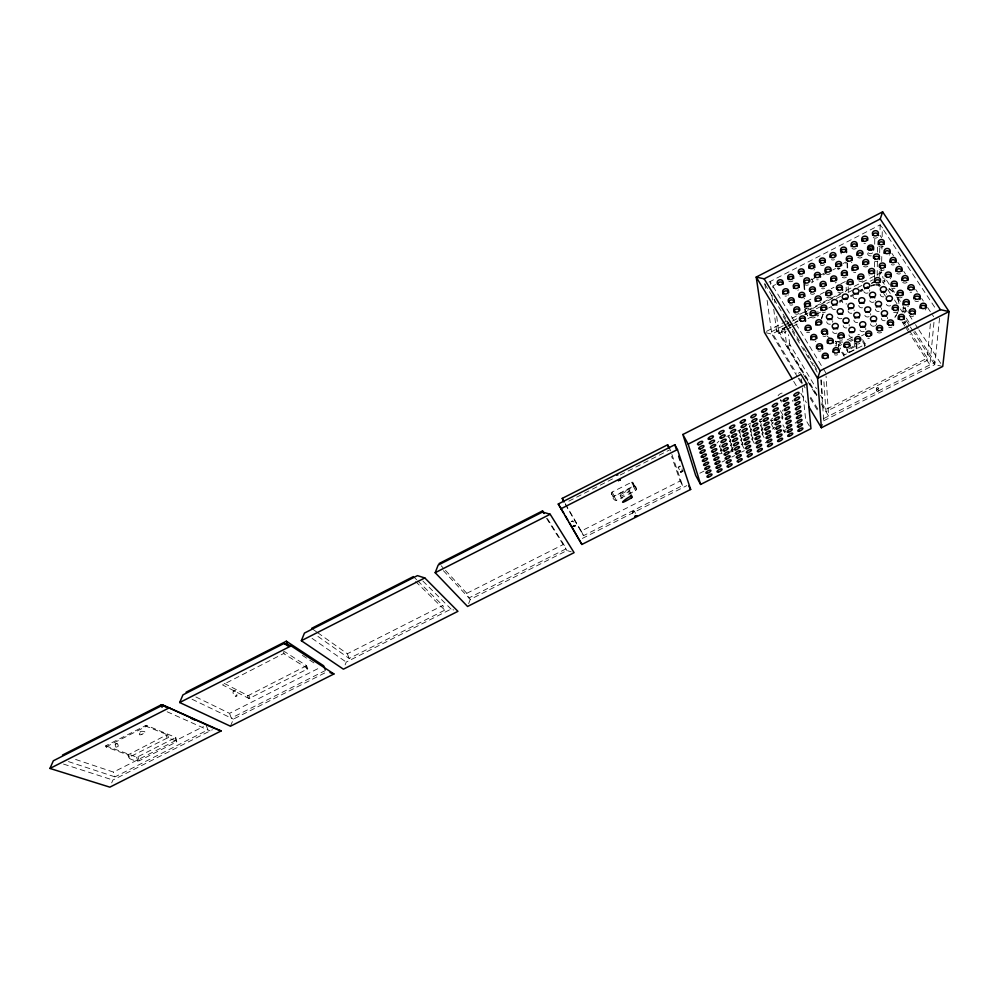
<?xml version="1.0" encoding="UTF-8"?>
<svg xmlns="http://www.w3.org/2000/svg" width="999" height="999" viewBox="0 0 999 999"><rect width="100%" height="100%" fill="white"/><g stroke="black" fill="none" stroke-linecap="round" stroke-linejoin="round"><path stroke-width="0.75" stroke-dasharray="5 3.75" d="M680.207 466.333C674.525 470.604 682.704 461.138 682.117 469.855M874.362 279.058L874.412 274.513M874.487 266.945L874.55 260.876M874.712 244.218L874.774 236.638M877.172 275.462L877.359 261.463M877.484 252.135L877.572 245.916M876.548 390.547C875.062 384.54 881.98 388.836 877.959 391.546C874.824 391.096 878.121 389.285 878.883 388.336M879.295 276.536L879.407 269.83M879.682 252.872L879.794 246.116M880.057 229.758L880.194 221.903M881.53 269.305L880.144 276.411M881.68 261.538L881.805 255.332M881.917 249.113L881.98 246.016M882.154 236.688L882.329 227.372M882.766 282.355L884.802 281.793L884.952 277.11M785.164 329.27C778.433 329.295 782.105 336.675 786.138 331.268M782.379 333.191L781.443 331.256M783.191 316.433L817.194 372.078M307.792 668.643L283.566 653.571L222.54 684.902L249.088 698.551L307.717 668.88L306.606 665.709L284.315 651.473M115.06 744.33C116.146 741.383 119.955 745.853 117.457 747.102C114.548 748.201 114.548 743.731 117.17 743.481M115.959 747.227L118.144 746.465M902.871 312.212L903.233 307.105M904.058 312.987L905.269 312.175L905.381 307.08M903.009 322.227C903.233 325.1 907.142 322.115 905.381 320.042M930.369 323.851L927.06 360.464L825.923 411.625L823.738 379.108M933.965 322.377L929.919 364.872L910.114 334.278M939.559 318.094L934.777 364.61L823.738 420.741L821.852 426.348M882.492 277.21L882.854 276.436M902.834 311.925L904.095 310.839L905.306 311.9M905.544 307.617L904.27 308.716L903.046 307.655M862.612 339.697L865.047 343.644L864.722 344.618L845.166 354.558L843.905 354.096L840.072 347.914M849.275 352.36L856.655 348.451L855.831 343.356L856.618 345.654L849.212 349.575L849.275 352.36L847.926 352.21L846.977 349.712M835.439 341.67L836.625 342.744L835.364 343.843M838.486 346.803L838.573 344.43L841.707 342.682M817.931 311.463L817.831 316.408M798.501 373.301L799.662 372.302L800.736 373.301M168.569 737.749L167.582 734.852L166.408 735.014L127.972 754.907L106.244 747.015L105.832 745.729L146.241 725.299L175.812 737.462L176.798 741.758L139.286 760.751C137.1 761.862 126.561 758.403 129.37 757.167L167.682 737.824L177.135 741.283M106.106 746.852L146.316 726.335L167.582 734.852M468.643 603.646L470.267 599.4L566.957 550.536L571.228 551.81M345.105 664.922L346.241 662.087L451.061 609.103L453.808 610.002M140.135 731.43C154.146 730.094 131.643 740.247 142.295 730.681M632.779 482.067L634.09 486.513L613.099 496.753L633.566 485.964C635.576 484.64 637.762 489.81 635.564 490.571L616.233 500.374C613.723 501.336 609.815 493.531 612.112 492.07L632.117 481.98L634.752 485.839M230.457 726.223L233.404 719.118L327.335 671.653M111.688 782.879L112.912 780.032L212.425 729.732M237.125 695.766C235.764 697.514 233.966 695.841 236.688 695.529C238.811 688.823 228.846 689.298 235.102 696.565M804.482 284.79L804.882 291.171M838.036 268.506L838.049 269.168L839.485 268.544M811.65 281.943L813.211 281.606L811.712 282.854M882.766 280.856L884.24 280.632L884.852 281.518M845.279 291.783L846.253 290.784L846.028 283.167M782.891 417.045L781.942 418.019L783.066 417.907M105.782 745.853L136.963 757.23L175.812 737.462M224.188 683.366L248.027 695.679L306.606 665.709M620.966 494.355C617.107 501.66 642.981 481.131 620.966 494.355L622.764 497.952M785.426 431.168L784.465 432.092L785.539 432.005M769.018 282.105L880.144 224.837L936.45 309.89M775.574 284.553L772.814 285.976L773.201 289.036M811.663 279.658L814.41 278.246M821.278 274.725L824.013 273.314M843.231 263.436L845.978 262.025L846.528 262.887L842.419 265.01M823.201 274.887L825.936 273.476M832.804 269.942L835.551 268.531M806.418 301.436L813.298 297.902M820.179 294.368L824.312 292.245M831.205 288.711L833.953 287.3M840.846 283.766L845.479 281.468M786.475 321.104L764.435 332.392L771.802 334.103L786.95 326.348M791.982 318.281L881.48 272.415L883.178 275.025M804.595 309.041L805.182 312.188L811.313 309.19M812.674 308.491L842.557 293.182M783.253 325.736L771.478 331.768L796.328 373.201M784.627 325.037L798.438 317.957M804.657 314.772L808.104 313.012M816.383 308.766L819.854 306.993M826.772 303.446L829.532 302.035M836.45 298.489L840.596 296.366M848.139 292.495L852.284 290.372M857.804 287.55L861.937 285.427M870.229 281.181L872.989 279.77M787.662 325.986L797.976 320.704M871.59 282.992L874.35 281.593M786.912 326.885L778.596 331.156L816.982 394.88M788.298 326.173L792.469 324.038M793.855 323.339L798.014 321.203M871.553 283.541L875.711 281.406M839.522 300.899L842.219 299.525M859.764 290.534L862.474 289.148M839.547 301.436L842.244 300.05M850.336 295.904L853.034 294.53M859.777 291.071L862.474 289.685M791.333 327.123L778.895 333.504L776.535 315.097M792.719 326.423L799.637 322.877M807.929 318.631L810.689 317.22M817.607 313.674L820.379 312.262M828.671 308.004L831.43 306.593M839.734 302.347L842.494 300.936A3.034 2.635 -9.5 0 0 846.777 303.808M850.798 296.678L853.558 295.267M860.476 291.72L863.236 290.309M871.54 286.064L874.3 284.653M816.683 395.604L786.937 346.154L786.625 345.317L789.61 343.781L788.573 334.64M787.2 346.653L790.197 345.117L816.533 388.761M847.127 339.922L852.547 337.163M841.782 344.555L839.073 345.929L838.998 344.068M848.526 341.121L852.584 339.048M850.586 341.408L853.321 340.01M861.538 335.839L864.272 334.44M848.8 348.639L854.632 345.704L855.881 346.166M568.831 501.136L591.058 489.835M592.444 489.135L613.286 478.533M620.229 475L670.242 449.587L682.579 485.564L583.516 535.676L564.672 503.259M748.051 424.5L750.773 423.126M726.822 436.476L729.545 435.102M737.699 430.956L740.421 429.582M759.465 419.917L762.187 418.531M730.057 451.248L732.791 449.85M730.569 452.16L733.316 450.761M565.272 503.621L581.206 531.068L680.119 480.994L671.628 456.368M699.824 473.226L703.995 471.116M722.102 461.963L724.887 460.551M731.842 457.03L734.627 455.619M741.595 452.097L744.38 450.686M783.353 430.956L786.138 429.558M75.587 759.44L113.461 772.09L203.434 726.573M195.904 696.977L229.558 713.348L319.48 667.856M317.769 632.742L347.315 653.771L442.769 605.481L444.83 610.127L349.225 658.466L317.407 636.026M466.808 593.319L563.661 544.318L565.921 548.913L468.906 597.951L466.808 593.319L441.146 565.734M582.367 538.424L686.788 485.626M325.499 670.454L231.281 718.094L229.558 713.348M823.576 418.643L935.014 362.3L914.759 331.106M857.954 334.403L859.502 334.752M835.014 345.879L836.225 345.866M884.04 278.172L882.854 277.947M904.132 321.478L905.256 322.465M942.731 366.458L934.777 364.61L913.748 332.205M632.392 512.15C637.1 510.889 629.47 510.539 633.503 514.373M63.499 764.073L112.912 780.032M68.419 761.6L117.52 777.697M167.158 711.775L210.102 730.906M192.058 699.25L233.404 719.118M302.41 655.394L315.234 663.761M312.05 638.361L346.241 662.087M143.294 733.666L141.159 734.502M312.837 629.233L316.533 631.868M572.864 520.754C568.081 522.789 574.737 519.58 574.05 523.126M233.229 691.62L235.327 690.796M415.596 581.493L444.83 610.127M413.436 576.573L416.695 579.782M417.782 580.856L442.769 605.481M422.864 581.018L451.061 609.103M443.419 570.704L470.267 599.4M817.894 314.91L818.218 315.659M841.682 352.247L844.143 356.156M879.969 235.289L881.667 237.862M891.882 253.346L893.581 255.919M897.826 262.362L899.537 264.947M903.783 271.391L905.481 273.976M915.696 289.448L917.394 292.033M921.652 298.476L923.351 301.061M927.596 307.505L933.64 316.658M886.575 280.244L890.833 286.775M891.682 288.087L896.79 295.916M897.639 297.227L903.596 306.368M904.445 307.68L914.659 323.351M915.509 324.65L918.056 328.571M918.918 329.882L941.882 365.147M882.679 281.73L884.365 284.328M887.736 289.523L890.271 293.431M894.492 299.925L897.027 303.821M900.399 309.016L902.097 311.613M906.318 318.119L909.689 323.314M906.18 320.542L909.54 325.724M910.389 327.023L912.911 330.919M877.934 281.993L880.444 285.864M903.858 321.99L905.531 324.575M906.368 325.861L908.878 329.732M909.714 331.031L927.272 358.129L825.786 409.49L821.777 402.847M877.734 284.265L879.42 286.863M883.628 293.356L885.539 296.316M902.147 321.965L905.881 327.734M906.355 328.471L909.714 333.666M546.515 518.331L566.957 550.536M547.402 518.631L563.661 544.318M862.624 341.583L865.084 345.779L865.084 343.893M811.538 278.883L813.174 281.493M805.881 311.975C810.876 322.178 803.271 309.902 806.293 307.804M804.857 311.988L806.243 314.248M804.907 312.1L806.293 314.36M825.886 372.977L770.104 281.543L770.716 286.164M764.909 284.228L800.349 342.57M803.571 347.864L813.236 363.786M814.048 365.11L818.069 371.74M820.516 395.379L822.614 398.564L821.228 378.883M776.348 329.283L816.558 396.054M821.378 404.071L828.621 416.096L826.073 376.061M799.537 378.546L805.144 387.899M810.751 397.252L817.969 409.278M797.364 376.76L771.802 334.103L767.02 299.563M798.164 378.097L801.36 383.416M810.152 398.089L818.144 411.413M793.706 381.393L796.865 386.688M800.823 393.306L806.355 402.585M809.44 426.111L805.631 419.692L802.397 387.962M780.394 400.149L781.505 402.035M780.394 410.764L783.291 415.696M782.904 424.912L784.327 427.335M783.091 429.757L784.515 432.192M770.891 420.454L772.964 424.013M774.375 429.533L771.64 424.812A2.897 1.024 -29.6 0 0 772.926 424.862M761.488 419.168A2.935 1.049 -29.5 0 0 759.74 421.191L761.812 424.787M760.514 425.512L763.261 430.269M761.275 429.77L763.311 433.316M762.025 433.966L764.048 437.487M749.375 426.461L751.435 430.045M790.197 345.117L789.61 343.781M751.585 433.116L750.212 430.731A2.897 1.036 -29.3 0 1 751.922 428.746M751.048 434.952L753.084 438.499M751.872 439.11L754.557 443.806M739.023 431.718L740.384 434.115M739.934 435.951L741.97 439.523M740.833 440.122L742.856 443.681M741.733 444.243L744.405 448.951M728.671 436.963L730.706 440.559M729.67 441.158L731.68 444.73M730.644 445.292L733.316 450.037M731.605 449.375L732.929 451.723M719.405 446.353L722.077 451.136M720.454 450.462L721.778 452.834M678.146 467.37L679.42 469.717M680.119 480.994L682.579 485.564M634.452 485.926L636.413 489.672M631.58 482.192L633.566 485.964M633.603 486.825L635.564 490.571M629.32 490.584L631.356 494.555M628.134 490.721L629.907 494.318M634.29 511.076L635.489 513.374M620.117 495.254L621.89 498.651M612.112 492.07L614.06 495.854M614.298 496.615L616.233 500.374M611.276 492.982L615.034 500.511M581.206 531.068L583.516 535.676M347.315 653.771L349.225 658.466M306.031 666.433L307.155 669.293M283.391 651.635L284.153 653.608M248.813 695.404L249.887 698.276M247.44 695.666L248.514 698.538M206.206 725.162L207.892 729.919L115.01 776.885L113.461 772.09M175.262 738.061L176.573 741.882M166.159 735.127L167.145 738.036M146.628 725.349L146.965 726.335M145.142 725.624L145.479 726.623M138.012 756.905L139.286 760.751M136.588 757.205L137.862 761.038M128.409 754.245L129.37 757.167M127.872 754.844L128.933 757.829M106.356 745.329L106.681 746.328M105.919 746.016L106.244 747.015M764.797 283.441L765.746 290.359M771.915 295.404L772.527 300.025M773.738 309.253L776.66 331.618M774.575 299.775L774.974 302.834M878.845 390.559L876.573 388.336M784.64 328.596L786.625 345.317M838.398 344.93L838.611 347.302M787.012 320.929L787.362 323.976M801.473 378.896L802.247 386.451M803.82 284.24L804.345 290.372M820.791 379.907L823.738 420.741M836.625 342.744L836.737 345.454M843.905 354.096L843.98 355.944M847.676 349.225L847.751 351.998M846.865 347.927L846.952 350.711M847.577 262.899L847.726 268.856M848.188 286.701L848.338 292.657M847.065 263.511L847.177 267.944M854.295 343.007L854.357 345.804M856.78 345.154L856.83 347.952M856.643 344.655L856.692 347.452M856.193 346.029L856.23 348.826M864.485 344.78L864.497 346.653M864.947 343.394L864.947 345.279M871.278 255.819A3.034 2.585 -9.4 0 1 867.994 252.085M792.894 280.919A2.985 2.585 -12.8 0 1 788.698 280.994M802.784 275.924A2.997 2.585 -12.4 0 1 799.812 275.974M814.46 269.518A2.997 2.585 -12 0 1 813.96 270.067M824.525 264.635A3.009 2.585 -11.5 0 1 820.291 264.723M818.206 279.72A3.009 2.597 -11.5 0 1 816.658 279.745M808.366 284.877A2.997 2.597 -11.9 0 1 804.782 284.528M798.438 289.885A2.997 2.61 -12.4 0 1 797.801 290.309M788.386 294.755A2.985 2.61 -12.9 0 1 787.886 295.304M786.525 296.004A2.985 2.61 -12.9 0 1 784.977 296.029M830.169 273.564A3.022 2.597 -11.1 0 1 825.923 273.651M840.134 268.544A3.022 2.597 -10.7 0 1 837.125 268.606M834.452 259.628A3.009 2.585 -11.1 0 1 831.455 259.69M841.42 253.846A3.022 2.585 -10.7 0 1 840.958 253.321M856.268 248.301A3.022 2.585 -10.3 0 1 852.01 248.401M851.897 262.1A3.034 2.597 -10.3 0 1 851.398 262.662M865.496 243.544A3.034 2.585 -10 0 1 863.935 243.581M862.025 257.193A3.034 2.597 -9.9 0 1 857.754 257.292M877.871 261.089A3.059 2.61 -9.1 0 1 874.824 261.164M877.497 237.375A3.034 2.585 -9.6 0 1 873.213 237.475M883.328 246.241A3.047 2.597 -9.2 0 1 878.571 245.816M889.709 254.62A3.059 2.61 -8.7 0 1 889.21 255.17M894.342 264.66A3.072 2.622 -8.2 0 1 891.283 264.585M900.436 273.639A3.084 2.647 -7.7 0 1 896.727 273.289M890.708 278.296A3.072 2.647 -8.1 0 1 890.159 278.833M884.177 269.83A3.072 2.635 -8.6 0 1 879.882 269.568M867.831 266.146A3.047 2.61 -9.4 0 1 863.536 266.233M855.781 272.327A3.034 2.61 -9.8 0 1 853.496 272.115M846.503 277.098A3.034 2.622 -10.2 0 1 842.232 277.173M836.363 282.005A3.022 2.622 -10.6 0 1 835.226 282.979M824.587 288.436A3.022 2.622 -11 0 1 821.59 288.486M814.622 293.456A3.009 2.622 -11.5 0 1 810.376 293.531M804.507 298.351A3.009 2.622 -11.9 0 1 804.008 298.901M792.781 304.77A2.997 2.622 -12.4 0 1 789.797 304.807M799 313.424A3.009 2.635 -11.9 0 1 794.767 313.486M808.99 308.416A3.022 2.635 -11.4 0 1 805.981 308.454M820.766 301.973A3.022 2.635 -11 0 1 820.266 302.535M830.918 297.065A3.034 2.635 -10.5 0 1 826.648 297.14M840.209 292.307A3.034 2.635 -10.1 0 1 837.924 292.083M862.487 280.981A3.047 2.635 -9.3 0 1 858.79 280.831M869.392 275.262A3.059 2.635 -8.9 0 1 868.905 274.737M879.12 284.528A3.072 2.647 -8.4 0 1 876.073 284.815M869.654 289.86A3.047 2.635 -8.7 0 1 869.617 291.233M868.156 292.869A3.047 2.635 -8.7 0 1 863.648 290.647M856.717 298.614A3.047 2.635 -9.1 0 1 852.984 296.116M835.376 309.54A3.034 2.635 -10 0 1 831.668 307.03M825.311 312.088A3.034 2.647 -10.5 0 1 822.289 312.125M815.271 317.12A3.034 2.647 -10.9 0 1 811.013 317.17M809.615 332.217A3.034 2.672 -10.9 0 1 806.593 332.255M832.679 320.854A3.034 2.66 -9.9 0 1 832.629 322.24M830.431 324.151A3.034 2.66 -9.9 0 1 826.847 320.916M841.857 318.406A3.047 2.66 -9.4 0 1 837.387 316.159M851.81 313.224A3.047 2.66 -9 0 1 848.076 310.689M854.07 309.927A3.047 2.66 -9 0 1 854.145 310.614M862.524 307.742A3.059 2.66 -8.6 0 1 858.89 304.533M875.474 300.349A3.059 2.647 -8.2 0 1 875.149 300.986M874 301.985A3.059 2.647 -8.2 0 1 869.48 299.75M883.74 296.828A3.072 2.647 -7.8 0 1 880.419 293.344M886.3 293.706A3.072 2.647 -7.8 0 1 886.313 294.393M895.054 288.486A3.084 2.66 -7.6 0 1 892.706 288.399M907.067 282.305A3.097 2.66 -7.2 0 1 902.696 282.38M911.687 292.183A3.109 2.672 -6.7 0 1 910.089 292.207M902.247 297.003A3.097 2.672 -7 0 1 897.864 297.078M890.671 305.657A3.084 2.672 -7.3 0 1 886.563 302.06M881.393 308.129A3.072 2.672 -7.7 0 1 881.368 309.515M879.145 311.438A3.072 2.672 -7.7 0 1 875.474 308.204M870.629 313.624A3.072 2.672 -8.1 0 1 870.591 315.01M869.118 316.646A3.072 2.672 -8.1 0 1 864.722 313.698M857.629 322.415A3.059 2.672 -8.5 0 1 853.858 319.867M836.9 333.092A3.047 2.672 -9.3 0 1 832.429 330.806M826.036 336.014A3.047 2.685 -9.8 0 1 822.989 336.039M815.946 341.059A3.047 2.685 -10.3 0 1 815.296 341.496M821.016 350.824A3.059 2.697 -9.8 0 1 817.969 350.836M842.582 339.822A3.072 2.697 -8.8 0 1 839.522 339.847M852.696 337.163A3.072 2.685 -8.3 0 1 848.925 334.59M865.733 328.346A3.072 2.685 -7.9 0 1 865.696 329.745M864.222 331.393A3.072 2.685 -7.9 0 1 859.814 328.409M876.61 323.551A3.084 2.685 -7.5 0 1 876.16 324.9M875.661 325.462A3.084 2.685 -7.5 0 1 875.012 325.899M874.262 326.173A3.084 2.685 -7.5 0 1 870.466 323.614M887.324 317.345A3.084 2.685 -7.1 0 1 887.299 318.731M885.064 320.667A3.084 2.685 -7.1 0 1 881.255 318.107M896.752 312.212A3.109 2.697 -6.8 0 1 893.643 312.262M908.778 305.669A3.109 2.685 -6.5 0 1 907.629 306.681M918.518 301.124A3.122 2.685 -6.2 0 1 914.759 300.749M925.786 309.403A3.134 2.71 -5.6 0 1 925.274 309.965M913.685 315.971A3.122 2.71 -5.9 0 1 910.564 316.009M891.882 327.073A3.109 2.71 -6.6 0 1 888.773 327.11M881.642 332.18A3.109 2.71 -7 0 1 877.259 332.217M869.367 338.424A3.097 2.71 -7.4 0 1 867.769 338.436M859.914 343.231A3.084 2.71 -7.8 0 1 855.556 343.269M837.587 354.707A3.072 2.71 -8.7 0 1 834.515 354.72M898.725 308.753A24.176 20.967 -7.9 0 1 897.389 313.224M896.315 315.359A24.176 20.967 -7.9 0 1 894.979 317.382M869.217 286.238A24.176 20.967 -7.9 0 1 879.557 285.702M889.06 289.011A24.176 20.967 -7.9 0 1 895.953 295.554M896.74 296.89A24.176 20.967 -7.9 0 1 898.925 304.171M840.221 342.357A24.026 20.991 -9 0 1 835.276 341.096M829.794 338.236A24.026 20.991 -9 0 1 827.035 335.914M821.628 319.081A24.026 20.991 -9 0 1 824.088 312.55M849.15 324.588A3.059 2.672 -8.9 0 1 849.1 325.974M846.89 327.897A3.059 2.672 -8.9 0 1 843.268 324.65M872.664 252.859A3.034 2.597 -9.5 0 1 867.919 252.422M897.414 312.699A24.188 20.979 -7.9 0 1 893.431 318.756M871.777 285.19A24.188 20.979 -7.9 0 1 879.57 285.165M889.073 288.461A24.188 20.979 -7.9 0 1 895.966 295.017M898.001 299.163A24.188 20.979 -7.9 0 1 898.938 303.634M842.781 342.12A24.038 21.004 -9 0 1 835.251 340.584M821.59 318.556A24.038 21.004 -9 0 1 824.063 312.025M778.096 395.791A3.009 1.099 -30.1 0 1 780.893 393.456A3.009 1.099 -30.1 0 1 783.366 393.431M793.006 401.373A2.997 1.074 -30.1 0 1 792.869 400.237M782.929 411.201A2.972 1.061 -29.9 0 1 783.016 409.965M761.675 421.553A2.96 1.061 -29.5 0 1 761.675 421.241M773.039 420.866A2.947 1.036 -29.6 0 1 773.001 419.98M761.85 421.278A2.935 1.049 -29.5 0 1 759.74 421.191M750.286 426.835A2.922 1.049 -29.4 0 1 750.486 424.862M740.509 431.98A2.922 1.049 -29.2 0 1 739.01 431.568A2.922 1.049 -29.2 0 1 740.721 429.707M729.145 437.312A2.91 1.049 -29 0 1 729.258 435.826M720.341 446.703A2.885 1.036 -28.8 0 1 720.466 444.817M730.594 441.508A2.897 1.036 -29 0 1 730.731 439.597M740.396 436.301A2.897 1.036 -29.2 0 1 740.521 434.827M751.685 431.006A2.897 1.036 -29.3 0 1 750.661 431.093M761.962 425.786A2.91 1.036 -29.5 0 1 761.638 423.926M772.677 420.442A2.91 1.036 -29.6 0 1 770.816 420.192A2.91 1.036 -29.6 0 1 772.789 418.131M794.193 414.41A2.935 1.024 -29.9 0 1 794.242 414.086M771.503 424.587A2.897 1.024 -29.6 0 1 773.238 422.589M762.712 430.032A2.885 1.024 -29.4 0 1 761.263 429.62A2.885 1.024 -29.4 0 1 762.986 427.784M751.947 435.314A2.885 1.024 -29.3 0 1 751.648 433.828M741.745 440.484A2.872 1.024 -29.1 0 1 741.92 438.573M721.952 450.686A2.86 1.024 -28.8 0 1 721.503 448.926M733.079 449.612A2.847 1.011 -28.9 0 1 731.593 449.225A2.847 1.011 -28.9 0 1 733.254 447.44M743.181 444.48A2.86 1.011 -29.1 0 1 742.806 442.719M752.759 439.46A2.86 1.011 -29.2 0 1 752.959 437.574M762.899 434.328A2.872 1.011 -29.4 0 1 763.124 432.417M795.341 423.276A2.885 0.999 -29.8 0 1 795.504 422.34M765.496 442.857A2.847 0.987 -29.3 0 1 765.409 442.332M782.005 416.221A22.802 8.104 -29.4 0 1 781.78 418.306M774.725 427.222A22.802 8.104 -29.4 0 1 772.364 429.108M765.734 415.534A22.802 8.104 -29.4 0 1 773.825 413.311M722.077 453.496A22.677 8.104 -29 0 1 718.781 453.758M717.045 443.057A22.677 8.104 -29 0 1 718.943 441.158M731.555 445.641A2.872 1.024 -28.9 0 1 731.705 443.756M781.73 400.224A3.009 1.086 -30 0 1 780.319 399.55M781.805 415.534A22.815 8.092 -29.4 0 1 782.317 419.218"/><path stroke-width="1.5" d="M792.12 378.746L764.435 332.392L756.218 277.085L764.16 278.833L880.231 218.968L882.629 211.85L949.05 311.563L942.731 366.458L821.39 427.747L808.728 406.556M882.629 211.85L756.218 277.085L817.594 378.359L949.05 311.563L940.421 309.678L820.142 370.841L817.594 378.359L821.39 427.747M435.189 572.689L438.161 565.084L542.519 512.025L550.174 514.248L574.088 552.659L467.557 606.468L435.189 572.689L550.174 514.248M301.336 640.709L304.445 633.079L417.445 575.624L424.812 577.959L457.942 611.326L343.406 669.18L301.336 640.709L424.812 577.959M179.695 702.522L182.942 694.879L284.078 643.443L291.134 645.891L333.941 673.963L230.457 726.223L179.695 702.522L291.134 645.891M49.95 768.443L53.334 760.788L162.862 705.082L221.116 730.943L109.853 787.15L49.95 768.443L169.643 707.629M869.992 250.175C874.712 249.887 867.906 246.641 869.954 250.274M631.68 497.714C635.689 490.459 609.427 510.926 631.68 497.714L630.494 495.454M843.593 299.363L846.29 297.977M865.171 288.311L867.869 286.925M682.866 434.49L801.011 374.363L806.73 383.878L810.963 428.671L700.624 484.44L695.654 475.349L682.866 434.49L688.161 444.13L700.624 484.44M564.06 502.035L562.237 498.389L667.632 444.78L669.58 448.376M62.475 755.069L161.214 704.844L168.244 708.029M186.089 692.195L286.351 641.208L323.626 665.759L325.037 669.28M311.601 628.359L413.436 576.573M439.085 563.523L542.519 510.914L544.143 513.486M558.279 503.996L674.837 444.73L677.472 449.562L690.659 489.473L581.88 544.455L558.279 503.996L563.811 513.286M560.714 508.903L677.472 449.562M688.161 444.13L806.73 383.878M616.633 475.087L617.882 474.95M329.97 672.577L333.941 673.963M216.034 729.033L221.116 730.943M162.862 705.082L214.76 728.558M190.734 718.181L194.955 720.092M284.078 643.443L288.286 646.191L286.351 641.208M880.231 218.968L940.421 309.678M764.16 278.833L820.142 370.841M565.384 515.946L567.744 519.93M569.33 522.577L581.88 544.455M562.237 498.389L563.761 500.998M688.798 486.051L690.659 489.473M542.519 510.914L543.706 513.349M667.632 444.78L668.631 447.677M161.214 704.844L162.075 707.379M674.837 444.73L676.261 449.038M678.646 456.218L680.082 460.514M867.557 249.425A3.047 2.597 -9.5 0 1 871.053 246.753A3.047 2.597 -9.5 0 1 873.501 249.962M777.447 284.29A2.985 2.585 -13.3 0 1 783.316 284.053M787.911 279.158A2.985 2.585 -12.8 0 1 793.78 278.371M798.563 273.077A2.997 2.585 -12.4 0 1 804.295 272.964M808.953 268.331A2.997 2.585 -12 0 1 814.834 267.532M819.617 262.225A3.009 2.585 -11.5 0 1 825.386 262.1M814.547 277.26A3.009 2.597 -11.5 0 1 817.644 274.575A3.009 2.597 -11.5 0 1 820.529 277.135M804.058 283.366A2.997 2.597 -11.9 0 1 809.602 281.268M793.431 288.112A2.997 2.61 -12.4 0 1 799.325 287.325M782.966 294.205A2.985 2.61 -12.9 0 1 785.226 290.959A2.985 2.61 -12.9 0 1 788.773 292.757M825.199 272.49A3.022 2.597 -11.1 0 1 827.434 269.243A3.022 2.597 -11.1 0 1 831.043 271.016M835.713 266.371A3.022 2.597 -10.7 0 1 841.645 265.572M830.044 257.467A3.009 2.585 -11.1 0 1 835.676 256.044M840.609 252.035A3.022 2.585 -10.7 0 1 844.093 249.375A3.022 2.585 -10.7 0 1 846.49 252.56M851.185 246.578A3.022 2.585 -10.3 0 1 854.27 243.906A3.022 2.585 -10.3 0 1 857.204 246.441M846.44 260.24A3.034 2.597 -10.3 0 1 852.259 260.115M861.775 241.134A3.034 2.585 -10 0 1 867.719 240.309M856.93 255.457A3.034 2.597 -9.9 0 1 862.599 254.021M873.488 258.242A3.059 2.61 -9.1 0 1 877.259 256.306A3.059 2.61 -9.1 0 1 879.332 259.465M872.502 234.99A3.034 2.585 -9.6 0 1 878.433 235.514M878.196 244.518A3.047 2.597 -9.2 0 1 881.293 241.845A3.047 2.597 -9.2 0 1 884.265 244.368M884.04 253.434A3.059 2.61 -8.7 0 1 887.162 250.749A3.059 2.61 -8.7 0 1 890.146 253.296M889.947 262.275A3.072 2.622 -8.2 0 1 893.206 259.703A3.072 2.622 -8.2 0 1 896.053 262.4M895.866 271.428A3.084 2.647 -7.7 0 1 899 268.719A3.084 2.647 -7.7 0 1 902.022 271.303M885.289 276.099A3.072 2.647 -8.1 0 1 891.233 276.985M879.432 266.983A3.072 2.635 -8.6 0 1 885.301 267.332M862.699 264.398A3.047 2.61 -9.4 0 1 868.693 263.586M852.135 270.542A3.034 2.61 -9.8 0 1 854.37 267.282A3.034 2.61 -9.8 0 1 858.016 269.068M841.408 275.337A3.034 2.622 -10.2 0 1 844.517 272.64A3.034 2.622 -10.2 0 1 847.452 275.212M830.868 281.468A3.022 2.622 -10.6 0 1 833.116 278.209A3.022 2.622 -10.6 0 1 836.737 279.995M820.179 286.238A3.022 2.622 -11 0 1 826.111 285.452M809.702 290.996A3.009 2.622 -11.5 0 1 815.496 290.896M798.988 297.115A3.009 2.622 -11.9 0 1 804.894 296.341M788.548 301.86A2.997 2.622 -12.4 0 1 794.38 302.46M794.043 312.3A3.009 2.635 -11.9 0 1 799.612 310.214M804.919 307.505A3.022 2.635 -11.4 0 1 804.657 306.868M804.582 306.181A3.022 2.635 -11.4 0 1 807.691 303.484A3.022 2.635 -11.4 0 1 810.589 306.094M815.271 301.411A3.022 2.635 -11 0 1 817.532 298.139A3.022 2.635 -11 0 1 821.141 299.962M825.836 295.279A3.034 2.635 -10.5 0 1 831.792 294.493M836.613 289.136A3.034 2.635 -10.1 0 1 840.384 287.2A3.034 2.635 -10.1 0 1 842.407 290.397M847.152 284.353A3.047 2.635 -9.7 0 1 850.274 281.656A3.047 2.635 -9.7 0 1 853.221 284.24M857.829 279.033A3.047 2.635 -9.3 0 1 863.773 277.922M868.631 272.739A3.059 2.635 -8.9 0 1 874.612 273.227M874.425 281.98A3.072 2.647 -8.4 0 1 880.481 282.105M864.597 288.761A3.047 2.635 -8.7 0 1 868.281 288.286M853.92 294.23A3.047 2.635 -9.1 0 1 858.216 294.156M843.905 299.263A3.034 2.635 -9.5 0 1 846.927 299.213M832.617 305.132A3.034 2.635 -10 0 1 836.887 305.082M820.941 310.527A3.034 2.647 -10.5 0 1 823.201 307.242A3.034 2.647 -10.5 0 1 826.835 309.066M810.201 315.297A3.034 2.647 -10.9 0 1 813.323 312.6A3.034 2.647 -10.9 0 1 816.233 315.222M799.687 320.067A3.022 2.647 -11.4 0 1 803.458 318.132A3.022 2.647 -11.4 0 1 805.444 321.378M805.182 329.945A3.034 2.672 -10.9 0 1 811.151 329.195M815.946 325.174A3.047 2.66 -10.4 0 1 821.565 323.077M827.671 319.717A3.034 2.66 -9.9 0 1 831.942 319.668M838.336 314.26A3.047 2.66 -9.4 0 1 842.619 314.21M848.526 309.353A3.047 2.66 -9 0 1 852.696 308.329M859.714 303.334A3.059 2.66 -8.6 0 1 864.023 303.271M870.429 297.852A3.059 2.647 -8.2 0 1 874.749 297.789M881.355 292.207A3.072 2.647 -7.8 0 1 885.077 292.008M891.033 286.214A3.084 2.66 -7.6 0 1 894.38 283.316A3.084 2.66 -7.6 0 1 897.127 286.451M901.835 280.519A3.097 2.66 -7.2 0 1 904.969 277.797A3.097 2.66 -7.2 0 1 908.004 280.407M907.954 288.961A3.109 2.672 -6.7 0 1 914.035 289.56M897.002 295.192A3.097 2.672 -7 0 1 900.149 292.457A3.097 2.672 -7 0 1 903.196 295.092M887.699 301.061A3.084 2.672 -7.3 0 1 890.783 301.024M876.298 306.993A3.072 2.672 -7.7 0 1 880.631 306.943M866.195 312.05A3.072 2.672 -8.1 0 1 869.255 312.013M854.819 317.969A3.059 2.672 -8.5 0 1 859.128 317.919M833.391 328.908A3.047 2.672 -9.3 0 1 837.674 328.858M821.69 333.017A3.047 2.685 -9.8 0 1 825.486 331.081A3.047 2.685 -9.8 0 1 827.522 334.365M810.913 339.885A3.047 2.685 -10.3 0 1 813.198 336.576A3.047 2.685 -10.3 0 1 816.832 338.449M816.533 348.501A3.059 2.697 -9.8 0 1 820.092 345.791A3.059 2.697 -9.8 0 1 822.502 349.163M827.297 343.019A3.059 2.697 -9.3 0 1 830.456 340.284A3.059 2.697 -9.3 0 1 833.403 342.969M838.149 338.224A3.072 2.697 -8.8 0 1 840.821 334.815A3.072 2.697 -8.8 0 1 844.192 337.462M849.887 332.679A3.072 2.685 -8.3 0 1 853.583 332.217M860.639 327.197A3.072 2.685 -7.9 0 1 864.972 327.148M871.415 321.703A3.084 2.685 -7.5 0 1 875.761 321.653M882.204 316.196A3.084 2.685 -7.1 0 1 886.563 316.146M892.269 309.24A3.109 2.697 -6.8 0 1 898.351 309.865M903.009 304.408A3.109 2.685 -6.5 0 1 906.168 301.673A3.109 2.685 -6.5 0 1 909.227 304.32M913.873 298.863A3.122 2.685 -6.2 0 1 917.444 296.141A3.122 2.685 -6.2 0 1 919.992 299.463M919.967 308.129A3.134 2.71 -5.6 0 1 923.138 305.369A3.134 2.71 -5.6 0 1 926.223 308.042M909.165 312.974A3.122 2.71 -5.9 0 1 913.024 311.014A3.122 2.71 -5.9 0 1 915.171 314.31M898.151 319.23A3.122 2.71 -6.3 0 1 901.323 316.483A3.122 2.71 -6.3 0 1 904.382 319.156M887.399 324.063A3.109 2.71 -6.6 0 1 891.245 322.115A3.109 2.71 -6.6 0 1 893.368 325.412M876.523 329.608A3.109 2.71 -7 0 1 882.604 330.244M865.671 335.127A3.097 2.71 -7.4 0 1 871.64 335.077M854.794 342.058A3.084 2.71 -7.8 0 1 860.501 339.947M843.88 346.865A3.084 2.71 -8.2 0 1 849.949 346.116M833.066 352.372A3.072 2.71 -8.7 0 1 836.238 349.638A3.072 2.71 -8.7 0 1 839.197 352.335M822.277 357.867A3.072 2.71 -9.2 0 1 825.436 355.132A3.072 2.71 -9.2 0 1 828.383 357.842M844.742 323.002A3.059 2.672 -8.9 0 1 847.776 322.977M680.694 471.953L682.754 471.029L680.769 471.803M573.226 526.286L575.249 525.611L573.226 526.286M618.344 480.606L620.404 479.807L618.344 480.606M634.752 516.433L636.688 515.784L634.752 516.433M778.933 284.815A2.985 2.597 -13.4 0 0 783.066 281.893A2.985 2.597 -13.4 0 0 778.358 280.357A2.985 2.597 -13.4 0 0 778.933 284.815M789.073 279.221A2.997 2.597 -12.9 0 0 793.631 276.873A2.997 2.597 -12.9 0 0 789.272 274.688A2.997 2.597 -12.9 0 0 789.073 279.221M799.625 273.788A2.997 2.597 -12.4 0 0 804.195 271.428A2.997 2.597 -12.4 0 0 799.812 269.268A2.997 2.597 -12.4 0 0 799.625 273.788M810.189 268.344A3.009 2.597 -12 0 0 814.759 265.984A3.009 2.597 -12 0 0 810.364 263.823A3.009 2.597 -12 0 0 810.189 268.344M820.766 262.899A3.009 2.597 -11.6 0 0 825.349 260.539A3.009 2.597 -11.6 0 0 820.941 258.379A3.009 2.597 -11.6 0 0 820.766 262.899M831.355 257.455A3.022 2.597 -11.2 0 0 835.938 255.082A3.022 2.597 -11.2 0 0 831.518 252.934A3.022 2.597 -11.2 0 0 831.355 257.455M841.957 251.985A3.022 2.597 -10.8 0 0 846.553 249.625A3.022 2.597 -10.8 0 0 842.107 247.477A3.022 2.597 -10.8 0 0 841.957 251.985M852.572 246.516A3.034 2.585 -10.4 0 0 857.179 244.156A3.034 2.585 -10.4 0 0 852.709 242.008A3.034 2.585 -10.4 0 0 852.572 246.516M863.211 241.046A3.034 2.585 -10 0 0 867.806 238.674A3.034 2.585 -10 0 0 863.336 236.538A3.034 2.585 -10 0 0 863.211 241.046M873.85 235.564A3.047 2.585 -9.7 0 0 878.458 233.192A3.047 2.585 -9.7 0 0 873.963 231.056A3.047 2.585 -9.7 0 0 873.85 235.564M784.04 293.644A2.997 2.61 -12.9 0 0 788.611 291.283A2.997 2.61 -12.9 0 0 784.252 289.086A2.997 2.61 -12.9 0 0 784.04 293.644M794.617 288.199A3.009 2.61 -12.4 0 0 799.188 285.851A3.009 2.61 -12.4 0 0 794.817 283.654A3.009 2.61 -12.4 0 0 794.617 288.199M805.194 282.754A3.009 2.61 -12 0 0 809.789 280.394A3.009 2.61 -12 0 0 805.394 278.209A3.009 2.61 -12 0 0 805.194 282.754M815.796 277.31A3.022 2.61 -11.5 0 0 820.391 274.95A3.022 2.61 -11.5 0 0 815.983 272.764A3.022 2.61 -11.5 0 0 815.796 277.31M826.423 271.853A3.022 2.61 -11.1 0 0 831.018 269.48A3.022 2.61 -11.1 0 0 826.585 267.307A3.022 2.61 -11.1 0 0 826.423 271.853M837.05 266.383A3.034 2.61 -10.7 0 0 841.645 264.011A3.034 2.61 -10.7 0 0 837.199 261.838A3.034 2.61 -10.7 0 0 837.05 266.383M847.689 260.914A3.034 2.61 -10.3 0 0 852.297 258.541A3.034 2.61 -10.3 0 0 847.826 256.368A3.034 2.61 -10.3 0 0 847.689 260.914M858.341 255.432A3.047 2.61 -9.9 0 0 862.961 253.059A3.047 2.61 -9.9 0 0 858.478 250.899A3.047 2.61 -9.9 0 0 858.341 255.432M869.005 249.95A3.047 2.61 -9.6 0 0 873.626 247.565A3.047 2.61 -9.6 0 0 869.13 245.417A3.047 2.61 -9.6 0 0 869.005 249.95M879.694 244.455A3.059 2.61 -9.2 0 0 884.315 242.07A3.059 2.61 -9.2 0 0 879.807 239.922A3.059 2.61 -9.2 0 0 879.694 244.455M885.576 253.396A3.072 2.622 -8.8 0 0 890.221 251.011A3.072 2.622 -8.8 0 0 885.676 248.851A3.072 2.622 -8.8 0 0 885.576 253.396M874.849 258.903A3.059 2.622 -9.1 0 0 879.495 256.518A3.059 2.622 -9.1 0 0 874.974 254.345A3.059 2.622 -9.1 0 0 874.849 258.903M864.147 264.398A3.059 2.622 -9.5 0 0 868.78 262.025A3.059 2.622 -9.5 0 0 864.272 259.84A3.059 2.622 -9.5 0 0 864.147 264.398M853.458 269.892A3.047 2.622 -9.8 0 0 858.079 267.52A3.047 2.622 -9.8 0 0 853.596 265.334A3.047 2.622 -9.8 0 0 853.458 269.892M842.769 275.374A3.047 2.622 -10.2 0 0 847.389 273.002A3.047 2.622 -10.2 0 0 842.919 270.816A3.047 2.622 -10.2 0 0 842.769 275.374M832.105 280.856A3.034 2.622 -10.6 0 0 836.725 278.484A3.034 2.622 -10.6 0 0 832.267 276.286A3.034 2.622 -10.6 0 0 832.105 280.856M821.453 286.326A3.034 2.622 -11.1 0 0 826.061 283.953A3.034 2.622 -11.1 0 0 821.628 281.755A3.034 2.622 -11.1 0 0 821.453 286.326M810.813 291.783A3.022 2.622 -11.5 0 0 815.421 289.423A3.022 2.622 -11.5 0 0 811.001 287.213A3.022 2.622 -11.5 0 0 810.813 291.783M800.187 297.24A3.022 2.622 -12 0 0 804.782 294.88A3.022 2.622 -12 0 0 800.386 292.67A3.022 2.622 -12 0 0 800.187 297.24M789.585 302.697A3.009 2.622 -12.4 0 0 794.168 300.337A3.009 2.622 -12.4 0 0 789.784 298.114A3.009 2.622 -12.4 0 0 789.585 302.697M795.154 311.8A3.022 2.647 -12 0 0 799.762 309.44A3.022 2.647 -12 0 0 795.354 307.192A3.022 2.647 -12 0 0 795.154 311.8M805.806 306.343A3.022 2.635 -11.5 0 0 810.414 303.971A3.022 2.635 -11.5 0 0 805.993 301.735A3.022 2.635 -11.5 0 0 805.806 306.343M816.47 300.874A3.034 2.635 -11 0 0 821.091 298.501A3.034 2.635 -11 0 0 816.645 296.278A3.034 2.635 -11 0 0 816.47 300.874M827.147 295.404A3.047 2.635 -10.6 0 0 831.767 293.019A3.047 2.635 -10.6 0 0 827.309 290.796A3.047 2.635 -10.6 0 0 827.147 295.404M837.836 289.922A3.047 2.635 -10.2 0 0 842.469 287.537A3.047 2.635 -10.2 0 0 837.986 285.327A3.047 2.635 -10.2 0 0 837.836 289.922M848.538 284.428A3.059 2.635 -9.8 0 0 853.171 282.043A3.059 2.635 -9.8 0 0 848.688 279.832A3.059 2.635 -9.8 0 0 848.538 284.428M859.427 279.008A3.059 2.635 -9.4 0 0 863.898 276.386A3.059 2.635 -9.4 0 0 859.227 274.438A3.059 2.635 -9.4 0 0 859.427 279.008M870.029 273.451A3.072 2.635 -9 0 0 874.637 271.004A3.072 2.635 -9 0 0 870.067 268.868A3.072 2.635 -9 0 0 870.029 273.451M880.494 267.794A3.072 2.635 -8.6 0 0 885.364 265.771A3.072 2.635 -8.6 0 0 881.093 263.224A3.072 2.635 -8.6 0 0 880.494 267.794M891.358 262.337A3.084 2.635 -8.3 0 0 896.14 260.14A3.084 2.635 -8.3 0 0 891.72 257.754A3.084 2.635 -8.3 0 0 891.358 262.337M881.555 291.533A3.097 2.672 -8 0 0 886.45 289.498A3.097 2.672 -8 0 0 882.142 286.913A3.097 2.672 -8 0 0 881.555 291.533M892.781 286.201A3.097 2.66 -7.6 0 0 897.289 283.554A3.097 2.66 -7.6 0 0 892.532 281.593A3.097 2.66 -7.6 0 0 892.781 286.201M886.488 276.91A3.084 2.647 -8.1 0 0 891.308 274.762A3.084 2.647 -8.1 0 0 886.925 272.302A3.084 2.647 -8.1 0 0 886.488 276.91M876.098 282.617A3.084 2.647 -8.5 0 0 880.519 279.895A3.084 2.647 -8.5 0 0 875.761 278.034A3.084 2.647 -8.5 0 0 876.098 282.617M897.452 271.466A3.097 2.647 -7.8 0 0 902.122 269.068A3.097 2.647 -7.8 0 0 897.539 266.858A3.097 2.647 -7.8 0 0 897.452 271.466M903.446 280.582A3.109 2.66 -7.3 0 0 908.128 278.184A3.109 2.66 -7.3 0 0 903.533 275.949A3.109 2.66 -7.3 0 0 903.446 280.582M909.477 289.76A3.122 2.685 -6.8 0 0 914.185 287.35A3.122 2.685 -6.8 0 0 909.552 285.102A3.122 2.685 -6.8 0 0 909.477 289.76M915.546 299.001A3.134 2.697 -6.2 0 0 920.266 296.591A3.134 2.697 -6.2 0 0 915.621 294.318A3.134 2.697 -6.2 0 0 915.546 299.001M921.652 308.291A3.147 2.71 -5.7 0 0 926.398 305.881A3.147 2.71 -5.7 0 0 921.727 303.596A3.147 2.71 -5.7 0 0 921.652 308.291M910.701 313.873A3.134 2.71 -6 0 0 915.446 311.463A3.134 2.71 -6 0 0 910.788 309.166A3.134 2.71 -6 0 0 910.701 313.873M904.632 304.558A3.122 2.697 -6.6 0 0 909.352 302.148A3.122 2.697 -6.6 0 0 904.719 299.887A3.122 2.697 -6.6 0 0 904.632 304.558M898.601 295.317A3.109 2.685 -7.1 0 0 903.296 292.907A3.109 2.685 -7.1 0 0 898.688 290.659A3.109 2.685 -7.1 0 0 898.601 295.317M887.736 300.861A3.109 2.685 -7.4 0 0 892.432 298.451A3.109 2.685 -7.4 0 0 887.836 296.204A3.109 2.685 -7.4 0 0 887.736 300.861M893.73 310.127A3.122 2.697 -6.9 0 0 898.451 307.717A3.122 2.697 -6.9 0 0 893.83 305.444A3.122 2.697 -6.9 0 0 893.73 310.127M899.762 319.443A3.134 2.71 -6.3 0 0 904.495 317.033A3.134 2.71 -6.3 0 0 899.862 314.735A3.134 2.71 -6.3 0 0 899.762 319.443M888.835 325.012A3.122 2.71 -6.7 0 0 893.568 322.602A3.122 2.71 -6.7 0 0 888.948 320.292A3.122 2.71 -6.7 0 0 888.835 325.012M882.841 315.672A3.109 2.697 -7.3 0 0 887.549 313.261A3.109 2.697 -7.3 0 0 882.954 310.989A3.109 2.697 -7.3 0 0 882.841 315.672M876.885 306.393A3.097 2.685 -7.8 0 0 881.58 303.996A3.097 2.685 -7.8 0 0 877.01 301.735A3.097 2.685 -7.8 0 0 876.885 306.393M870.978 297.178A3.084 2.672 -8.3 0 0 875.648 294.792A3.084 2.672 -8.3 0 0 871.091 292.545A3.084 2.672 -8.3 0 0 870.978 297.178M865.097 288.024A3.072 2.647 -8.9 0 0 869.754 285.639A3.072 2.647 -8.9 0 0 865.221 283.416A3.072 2.647 -8.9 0 0 865.097 288.024M854.345 293.531A3.072 2.647 -9.2 0 0 858.99 291.146A3.072 2.647 -9.2 0 0 854.482 288.923A3.072 2.647 -9.2 0 0 854.345 293.531M860.176 302.697A3.072 2.672 -8.7 0 0 864.847 300.312A3.072 2.672 -8.7 0 0 860.314 298.064A3.072 2.672 -8.7 0 0 860.176 302.697M866.058 311.925A3.084 2.685 -8.2 0 0 870.741 309.528A3.084 2.685 -8.2 0 0 866.183 307.267A3.084 2.685 -8.2 0 0 866.058 311.925M871.977 321.216A3.097 2.697 -7.6 0 0 876.672 318.818A3.097 2.697 -7.6 0 0 872.09 316.521A3.097 2.697 -7.6 0 0 871.977 321.216M877.934 330.557A3.109 2.71 -7.1 0 0 882.641 328.159A3.109 2.71 -7.1 0 0 878.046 325.849A3.109 2.71 -7.1 0 0 877.934 330.557M867.032 336.114A3.109 2.722 -7.5 0 0 871.74 333.703A3.109 2.722 -7.5 0 0 867.157 331.393A3.109 2.722 -7.5 0 0 867.032 336.114M861.113 326.748A3.097 2.697 -8 0 0 865.808 324.35A3.097 2.697 -8 0 0 861.25 322.065A3.097 2.697 -8 0 0 861.113 326.748M855.244 317.457A3.084 2.685 -8.6 0 0 859.914 315.06A3.084 2.685 -8.6 0 0 855.381 312.787A3.084 2.685 -8.6 0 0 855.244 317.457M849.4 308.216A3.072 2.672 -9.1 0 0 854.058 305.831A3.072 2.672 -9.1 0 0 849.55 303.571A3.072 2.672 -9.1 0 0 849.4 308.216M843.593 299.038A3.059 2.66 -9.7 0 0 848.251 296.653A3.059 2.66 -9.7 0 0 843.755 294.418A3.059 2.66 -9.7 0 0 843.593 299.038M832.866 304.533A3.047 2.66 -10.1 0 0 837.512 302.148A3.047 2.66 -10.1 0 0 833.029 299.912A3.047 2.66 -10.1 0 0 832.866 304.533M838.636 313.723A3.059 2.672 -9.6 0 0 843.293 311.338A3.059 2.672 -9.6 0 0 838.785 309.078A3.059 2.672 -9.6 0 0 838.636 313.723M850.274 332.28A3.084 2.697 -8.5 0 0 854.957 329.882A3.084 2.697 -8.5 0 0 850.411 327.585A3.084 2.697 -8.5 0 0 850.274 332.28M856.143 341.658A3.097 2.722 -7.9 0 0 860.851 339.248A3.097 2.722 -7.9 0 0 856.293 336.925A3.097 2.722 -7.9 0 0 856.143 341.658M845.279 347.19A3.097 2.722 -8.3 0 0 849.974 344.792A3.097 2.722 -8.3 0 0 845.429 342.457A3.097 2.722 -8.3 0 0 845.279 347.19M839.447 337.799A3.084 2.697 -8.9 0 0 844.13 335.414A3.084 2.697 -8.9 0 0 839.597 333.104A3.084 2.697 -8.9 0 0 839.447 337.799M833.641 328.484A3.072 2.685 -9.5 0 0 838.311 326.099A3.072 2.685 -9.5 0 0 833.803 323.813A3.072 2.685 -9.5 0 0 833.641 328.484M827.884 319.218A3.059 2.672 -10 0 0 832.529 316.833A3.059 2.672 -10 0 0 828.046 314.573A3.059 2.672 -10 0 0 827.884 319.218M822.152 310.015A3.047 2.66 -10.5 0 0 826.785 307.642A3.047 2.66 -10.5 0 0 822.327 305.394A3.047 2.66 -10.5 0 0 822.152 310.015M811.45 315.497A3.034 2.66 -11 0 0 816.083 313.124A3.034 2.66 -11 0 0 811.638 310.876A3.034 2.66 -11 0 0 811.45 315.497M817.145 324.712A3.047 2.672 -10.4 0 0 821.79 322.327A3.047 2.672 -10.4 0 0 817.319 320.055A3.047 2.672 -10.4 0 0 817.145 324.712M822.864 333.991A3.059 2.685 -9.9 0 0 827.522 331.606A3.059 2.685 -9.9 0 0 823.039 329.308A3.059 2.685 -9.9 0 0 822.864 333.991M828.621 343.319A3.072 2.71 -9.3 0 0 833.303 340.934A3.072 2.71 -9.3 0 0 828.795 338.624A3.072 2.71 -9.3 0 0 828.621 343.319M834.427 352.709A3.084 2.722 -8.8 0 0 839.123 350.324A3.084 2.722 -8.8 0 0 834.59 347.989A3.084 2.722 -8.8 0 0 834.427 352.709M823.588 358.229A3.084 2.722 -9.2 0 0 828.271 355.844A3.084 2.722 -9.2 0 0 823.763 353.509A3.084 2.722 -9.2 0 0 823.588 358.229M817.819 348.826A3.072 2.71 -9.8 0 0 822.502 346.441A3.072 2.71 -9.8 0 0 818.006 344.118A3.072 2.71 -9.8 0 0 817.819 348.826M812.1 339.485A3.059 2.685 -10.4 0 0 816.757 337.1A3.059 2.685 -10.4 0 0 812.287 334.802A3.059 2.685 -10.4 0 0 812.1 339.485M806.418 330.194A3.047 2.672 -10.9 0 0 811.051 327.822A3.047 2.672 -10.9 0 0 806.605 325.537A3.047 2.672 -10.9 0 0 806.418 330.194M800.773 320.966A3.034 2.66 -11.4 0 0 805.394 318.594A3.034 2.66 -11.4 0 0 800.961 316.346A3.034 2.66 -11.4 0 0 800.773 320.966M844.43 322.977A3.072 2.685 -9 0 0 849.113 320.579A3.072 2.685 -9 0 0 844.58 318.306A3.072 2.685 -9 0 0 844.43 322.977M698.801 444.692A2.997 1.099 -28.6 0 0 702.809 441.808A2.997 1.099 -28.6 0 0 698.763 442.594A2.997 1.099 -28.6 0 0 698.801 444.692M709.69 439.248A2.997 1.099 -28.8 0 0 713.436 436.276A2.997 1.099 -28.8 0 0 709.19 437.35A2.997 1.099 -28.8 0 0 709.69 439.248M720.329 433.841A2.997 1.099 -29 0 0 724.1 430.856A2.997 1.099 -29 0 0 719.867 431.93A2.997 1.099 -29 0 0 720.329 433.841M730.981 428.434A3.009 1.099 -29.2 0 0 734.777 425.437A3.009 1.099 -29.2 0 0 730.556 426.511A3.009 1.099 -29.2 0 0 730.981 428.434M741.645 423.014A3.009 1.099 -29.3 0 0 745.454 420.005A3.009 1.099 -29.3 0 0 741.258 421.066A3.009 1.099 -29.3 0 0 741.645 423.014M752.322 417.594A3.022 1.099 -29.5 0 0 756.168 414.573A3.022 1.099 -29.5 0 0 751.972 415.621A3.022 1.099 -29.5 0 0 752.322 417.594M763.024 412.162A3.034 1.099 -29.7 0 0 766.882 409.128A3.034 1.099 -29.7 0 0 762.699 410.177A3.034 1.099 -29.7 0 0 763.024 412.162M773.726 406.73A3.034 1.099 -29.8 0 0 777.609 403.683A3.034 1.099 -29.8 0 0 773.438 404.72A3.034 1.099 -29.8 0 0 773.726 406.73M784.452 401.286A3.047 1.099 -30 0 0 788.348 398.226A3.047 1.099 -30 0 0 784.19 399.263A3.047 1.099 -30 0 0 784.452 401.286M795.179 395.829A3.047 1.099 -30.2 0 0 799.113 392.757A3.047 1.099 -30.2 0 0 794.967 393.793A3.047 1.099 -30.2 0 0 795.179 395.829M700.299 448.901A2.972 1.086 -28.6 0 0 703.995 445.966A2.972 1.086 -28.6 0 0 699.775 447.053A2.972 1.086 -28.6 0 0 700.299 448.901M710.851 443.544A2.972 1.086 -28.8 0 0 714.572 440.609A2.972 1.086 -28.8 0 0 710.364 441.683A2.972 1.086 -28.8 0 0 710.851 443.544M721.403 438.186A2.985 1.086 -28.9 0 0 725.149 435.239A2.985 1.086 -28.9 0 0 720.953 436.301A2.985 1.086 -28.9 0 0 721.403 438.186M731.98 432.817A2.985 1.086 -29.1 0 0 735.751 429.857A2.985 1.086 -29.1 0 0 731.568 430.919A2.985 1.086 -29.1 0 0 731.98 432.817M742.569 427.447A2.997 1.086 -29.3 0 0 746.365 424.475A2.997 1.086 -29.3 0 0 742.182 425.524A2.997 1.086 -29.3 0 0 742.569 427.447M753.171 422.065A2.997 1.086 -29.5 0 0 756.98 419.081A2.997 1.086 -29.5 0 0 752.821 420.129A2.997 1.086 -29.5 0 0 753.171 422.065M763.785 416.683A3.009 1.086 -29.6 0 0 767.619 413.673A3.009 1.086 -29.6 0 0 763.473 414.722A3.009 1.086 -29.6 0 0 763.785 416.683M774.412 411.288A3.009 1.086 -29.8 0 0 778.271 408.279A3.009 1.086 -29.8 0 0 774.138 409.315A3.009 1.086 -29.8 0 0 774.412 411.288M785.064 405.881A3.022 1.086 -29.9 0 0 788.935 402.859A3.022 1.086 -29.9 0 0 784.814 403.896A3.022 1.086 -29.9 0 0 785.064 405.881M795.716 400.474A3.022 1.074 -30.1 0 0 799.612 397.44A3.022 1.074 -30.1 0 0 795.504 398.464A3.022 1.074 -30.1 0 0 795.716 400.474M796.24 405.057A3.009 1.061 -30 0 0 800.112 402.048A3.009 1.061 -30 0 0 796.028 403.072A3.009 1.061 -30 0 0 796.24 405.057M785.664 410.414A2.997 1.061 -29.9 0 0 789.51 407.43A2.997 1.061 -29.9 0 0 785.414 408.454A2.997 1.061 -29.9 0 0 785.664 410.414M775.099 415.771A2.985 1.061 -29.7 0 0 778.92 412.799A2.985 1.061 -29.7 0 0 774.812 413.836A2.985 1.061 -29.7 0 0 775.099 415.771M764.547 421.128A2.985 1.061 -29.6 0 0 768.356 418.156A2.985 1.061 -29.6 0 0 764.235 419.205A2.985 1.061 -29.6 0 0 764.547 421.128M754.008 426.473A2.972 1.061 -29.4 0 0 757.791 423.514A2.972 1.061 -29.4 0 0 753.658 424.563A2.972 1.061 -29.4 0 0 754.008 426.473M743.481 431.818A2.972 1.061 -29.2 0 0 747.24 428.871A2.972 1.061 -29.2 0 0 743.106 429.92A2.972 1.061 -29.2 0 0 743.481 431.818M732.966 437.15A2.96 1.061 -29.1 0 0 736.713 434.215A2.96 1.061 -29.1 0 0 732.554 435.277A2.96 1.061 -29.1 0 0 732.966 437.15M722.477 442.47A2.96 1.061 -28.9 0 0 726.198 439.548A2.96 1.061 -28.9 0 0 722.027 440.621A2.96 1.061 -28.9 0 0 722.477 442.47M711.987 447.789A2.947 1.061 -28.7 0 0 715.684 444.88A2.947 1.061 -28.7 0 0 711.513 445.954A2.947 1.061 -28.7 0 0 711.987 447.789M701.51 453.096A2.947 1.061 -28.6 0 0 705.194 450.199A2.947 1.061 -28.6 0 0 700.998 451.286A2.947 1.061 -28.6 0 0 701.51 453.096M702.722 457.242A2.922 1.049 -28.5 0 0 706.368 454.37A2.922 1.049 -28.5 0 0 702.21 455.444A2.922 1.049 -28.5 0 0 702.722 457.242M713.111 451.96A2.935 1.049 -28.7 0 0 716.783 449.088A2.935 1.049 -28.7 0 0 712.637 450.162A2.935 1.049 -28.7 0 0 713.111 451.96M723.526 446.69A2.935 1.049 -28.9 0 0 727.222 443.793A2.935 1.049 -28.9 0 0 723.089 444.867A2.935 1.049 -28.9 0 0 723.526 446.69M733.953 441.408A2.947 1.049 -29 0 0 737.662 438.499A2.947 1.049 -29 0 0 733.541 439.56A2.947 1.049 -29 0 0 733.953 441.408M744.38 436.113A2.947 1.049 -29.2 0 0 748.114 433.204A2.947 1.049 -29.2 0 0 744.005 434.253A2.947 1.049 -29.2 0 0 744.38 436.113M754.832 430.819A2.96 1.049 -29.3 0 0 758.591 427.884A2.96 1.049 -29.3 0 0 754.495 428.933A2.96 1.049 -29.3 0 0 754.832 430.819M765.446 425.474A2.96 1.049 -29.5 0 0 769.055 422.502A2.96 1.049 -29.5 0 0 764.847 423.726A2.96 1.049 -29.5 0 0 765.446 425.474M775.798 420.192A2.972 1.049 -29.7 0 0 779.57 417.232A2.972 1.049 -29.7 0 0 775.461 418.319A2.972 1.049 -29.7 0 0 775.798 420.192M786.038 414.935A2.972 1.049 -29.8 0 0 790.084 412.038A2.972 1.049 -29.8 0 0 786.225 412.799A2.972 1.049 -29.8 0 0 786.038 414.935M796.64 409.59A2.985 1.049 -30 0 0 800.599 406.643A2.985 1.049 -30 0 0 796.665 407.53A2.985 1.049 -30 0 0 796.64 409.59M776.885 428.908A2.922 1.024 -29.5 0 0 780.831 426.073A2.922 1.024 -29.5 0 0 777.01 426.86A2.922 1.024 -29.5 0 0 776.885 428.908M787.574 423.588A2.935 1.024 -29.7 0 0 791.171 420.666A2.935 1.024 -29.7 0 0 787.037 421.865A2.935 1.024 -29.7 0 0 787.574 423.588M786.7 419.33A2.947 1.036 -29.8 0 0 790.646 416.433A2.947 1.036 -29.8 0 0 786.737 417.282A2.947 1.036 -29.8 0 0 786.7 419.33M776.635 424.513A2.947 1.036 -29.6 0 0 780.182 421.553A2.947 1.036 -29.6 0 0 775.973 422.827A2.947 1.036 -29.6 0 0 776.635 424.513M797.264 414.011A2.96 1.036 -29.9 0 0 801.086 411.064A2.96 1.036 -29.9 0 0 797.065 412.088A2.96 1.036 -29.9 0 0 797.264 414.011M797.764 418.394A2.935 1.024 -29.9 0 0 801.56 415.472A2.935 1.024 -29.9 0 0 797.564 416.496A2.935 1.024 -29.9 0 0 797.764 418.394M798.263 422.714A2.91 1.011 -29.8 0 0 802.022 419.83A2.91 1.011 -29.8 0 0 798.064 420.841A2.91 1.011 -29.8 0 0 798.263 422.714M798.75 426.973A2.897 0.987 -29.7 0 0 802.484 424.113A2.897 0.987 -29.7 0 0 798.551 425.124A2.897 0.987 -29.7 0 0 798.75 426.973M799.237 431.168A2.872 0.974 -29.7 0 0 802.946 428.334A2.872 0.974 -29.7 0 0 799.038 429.345A2.872 0.974 -29.7 0 0 799.237 431.168M789.098 436.288A2.86 0.974 -29.5 0 0 792.794 433.466A2.86 0.974 -29.5 0 0 788.873 434.49A2.86 0.974 -29.5 0 0 789.098 436.288M788.548 432.13A2.885 0.987 -29.6 0 0 792.269 429.283A2.885 0.987 -29.6 0 0 788.323 430.307A2.885 0.987 -29.6 0 0 788.548 432.13M787.986 427.909A2.91 1.011 -29.6 0 0 791.732 425.037A2.91 1.011 -29.6 0 0 787.749 426.061A2.91 1.011 -29.6 0 0 787.986 427.909M777.721 433.104A2.897 1.011 -29.5 0 0 781.443 430.244A2.897 1.011 -29.5 0 0 777.459 431.268A2.897 1.011 -29.5 0 0 777.721 433.104M778.358 437.287A2.885 0.987 -29.4 0 0 782.055 434.453A2.885 0.987 -29.4 0 0 778.096 435.477A2.885 0.987 -29.4 0 0 778.358 437.287M778.983 441.408A2.86 0.974 -29.4 0 0 782.654 438.598A2.86 0.974 -29.4 0 0 778.721 439.622A2.86 0.974 -29.4 0 0 778.983 441.408M768.868 446.516A2.86 0.974 -29.2 0 0 772.527 443.718A2.86 0.974 -29.2 0 0 768.581 444.755A2.86 0.974 -29.2 0 0 768.868 446.516M768.181 442.432A2.872 0.987 -29.3 0 0 771.852 439.61A2.872 0.987 -29.3 0 0 767.881 440.646A2.872 0.987 -29.3 0 0 768.181 442.432M767.469 438.299A2.897 1.011 -29.3 0 0 771.166 435.439A2.897 1.011 -29.3 0 0 767.17 436.476A2.897 1.011 -29.3 0 0 767.469 438.299M766.757 434.09A2.922 1.024 -29.4 0 0 770.479 431.218A2.922 1.024 -29.4 0 0 766.458 432.255A2.922 1.024 -29.4 0 0 766.757 434.09M766.033 429.832A2.935 1.036 -29.4 0 0 769.779 426.923A2.935 1.036 -29.4 0 0 765.721 427.972A2.935 1.036 -29.4 0 0 766.033 429.832M755.644 435.102A2.935 1.036 -29.3 0 0 759.377 432.205A2.935 1.036 -29.3 0 0 755.306 433.241A2.935 1.036 -29.3 0 0 755.644 435.102M756.443 439.323A2.91 1.024 -29.2 0 0 760.152 436.451A2.91 1.024 -29.2 0 0 756.106 437.487A2.91 1.024 -29.2 0 0 756.443 439.323M757.23 443.481A2.885 1.011 -29.2 0 0 760.913 440.634A2.885 1.011 -29.2 0 0 756.905 441.683A2.885 1.011 -29.2 0 0 757.23 443.481M758.004 447.577A2.872 0.987 -29.1 0 0 761.663 444.767A2.872 0.987 -29.1 0 0 757.679 445.804A2.872 0.987 -29.1 0 0 758.004 447.577M758.778 451.623A2.847 0.974 -29.1 0 0 762.399 448.838A2.847 0.974 -29.1 0 0 758.453 449.875A2.847 0.974 -29.1 0 0 758.778 451.623M748.688 456.718A2.847 0.974 -28.9 0 0 752.297 453.946A2.847 0.974 -28.9 0 0 748.338 454.995A2.847 0.974 -28.9 0 0 748.688 456.718M747.851 452.722A2.86 0.999 -29 0 0 751.485 449.912A2.86 0.999 -29 0 0 747.502 450.961A2.86 0.999 -29 0 0 747.851 452.722M747.002 448.651A2.885 1.011 -29 0 0 750.661 445.829A2.885 1.011 -29 0 0 746.64 446.878A2.885 1.011 -29 0 0 747.002 448.651M746.141 444.53A2.91 1.024 -29.1 0 0 749.824 441.67A2.91 1.024 -29.1 0 0 745.778 442.732A2.91 1.024 -29.1 0 0 746.141 444.53M745.266 440.359A2.922 1.036 -29.1 0 0 748.975 437.462A2.922 1.036 -29.1 0 0 744.904 438.524A2.922 1.036 -29.1 0 0 745.266 440.359M734.902 445.604A2.922 1.036 -29 0 0 738.598 442.732A2.922 1.036 -29 0 0 734.502 443.793A2.922 1.036 -29 0 0 734.902 445.604M735.851 449.75A2.897 1.024 -28.9 0 0 739.522 446.89A2.897 1.024 -28.9 0 0 735.464 447.952A2.897 1.024 -28.9 0 0 735.851 449.75M737.712 457.842A2.86 0.999 -28.8 0 0 741.32 455.057A2.86 0.999 -28.8 0 0 737.324 456.106A2.86 0.999 -28.8 0 0 737.712 457.842M738.611 461.813A2.835 0.974 -28.8 0 0 742.207 459.041A2.835 0.974 -28.8 0 0 738.236 460.102A2.835 0.974 -28.8 0 0 738.611 461.813M728.558 466.895A2.835 0.974 -28.6 0 0 732.13 464.148A2.835 0.974 -28.6 0 0 728.146 465.197A2.835 0.974 -28.6 0 0 728.558 466.895M727.584 462.974A2.847 0.999 -28.7 0 0 731.168 460.189A2.847 0.999 -28.7 0 0 727.16 461.251A2.847 0.999 -28.7 0 0 727.584 462.974M726.585 458.991A2.872 1.011 -28.7 0 0 730.207 456.181A2.872 1.011 -28.7 0 0 726.161 457.242A2.872 1.011 -28.7 0 0 726.585 458.991M725.586 454.945A2.897 1.024 -28.8 0 0 729.22 452.11A2.897 1.024 -28.8 0 0 725.149 453.171A2.897 1.024 -28.8 0 0 725.586 454.945M724.562 450.849A2.91 1.036 -28.8 0 0 728.234 447.977A2.91 1.036 -28.8 0 0 724.125 449.051A2.91 1.036 -28.8 0 0 724.562 450.849M714.223 456.081A2.91 1.036 -28.6 0 0 717.869 453.234A2.91 1.036 -28.6 0 0 713.761 454.308A2.91 1.036 -28.6 0 0 714.223 456.081M715.321 460.139A2.885 1.024 -28.6 0 0 718.943 457.317A2.885 1.024 -28.6 0 0 714.859 458.391A2.885 1.024 -28.6 0 0 715.321 460.139M716.395 464.148A2.872 1.011 -28.6 0 0 719.992 461.351A2.872 1.011 -28.6 0 0 715.946 462.412A2.872 1.011 -28.6 0 0 716.395 464.148M717.457 468.094A2.847 0.999 -28.5 0 0 721.041 465.322A2.847 0.999 -28.5 0 0 717.007 466.383A2.847 0.999 -28.5 0 0 717.457 468.094M718.506 471.978A2.822 0.974 -28.5 0 0 722.065 469.23A2.822 0.974 -28.5 0 0 718.069 470.292A2.822 0.974 -28.5 0 0 718.506 471.978M708.466 477.06A2.822 0.974 -28.3 0 0 712 474.313A2.822 0.974 -28.3 0 0 708.004 475.387A2.822 0.974 -28.3 0 0 708.466 477.06M707.354 473.201A2.847 0.999 -28.4 0 0 710.913 470.442A2.847 0.999 -28.4 0 0 706.88 471.516A2.847 0.999 -28.4 0 0 707.354 473.201M706.218 469.293A2.86 1.011 -28.4 0 0 709.802 466.508A2.86 1.011 -28.4 0 0 705.731 467.582A2.86 1.011 -28.4 0 0 706.218 469.293M705.069 465.334A2.885 1.024 -28.4 0 0 708.666 462.512A2.885 1.024 -28.4 0 0 704.582 463.598A2.885 1.024 -28.4 0 0 705.069 465.334M703.895 461.313A2.91 1.036 -28.5 0 0 707.529 458.466A2.91 1.036 -28.5 0 0 703.408 459.552A2.91 1.036 -28.5 0 0 703.895 461.313M736.787 453.821A2.872 1.011 -28.9 0 0 740.434 450.999A2.872 1.011 -28.9 0 0 736.4 452.06A2.872 1.011 -28.9 0 0 736.787 453.821"/></g></svg>
